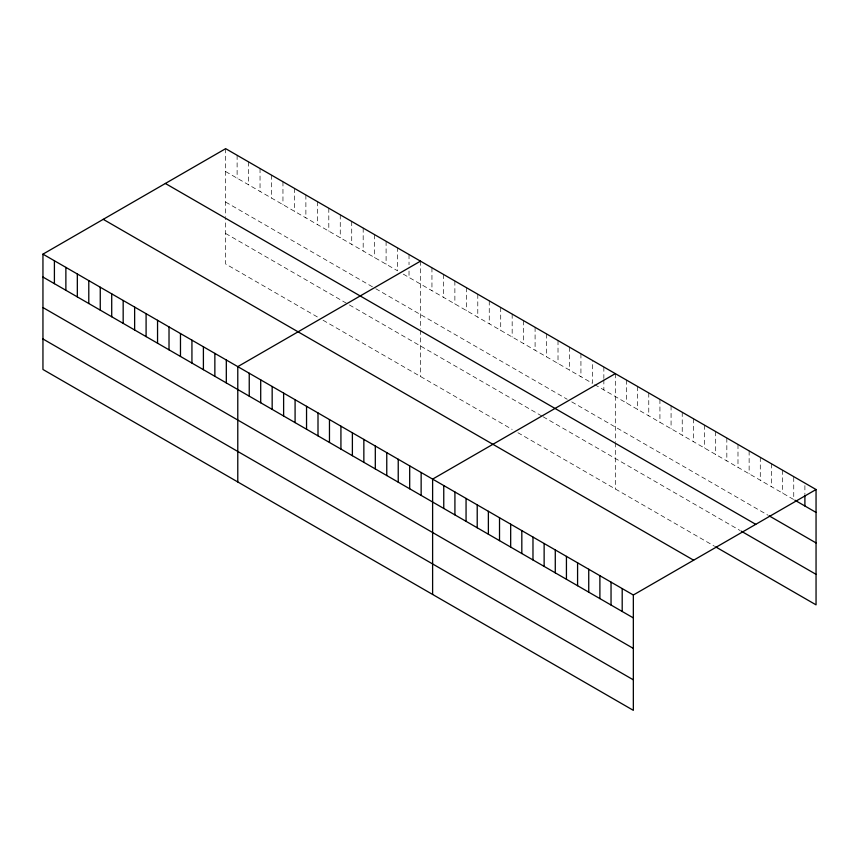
<?xml version="1.0" encoding="UTF-8"?>
<svg xmlns="http://www.w3.org/2000/svg" width="859" height="859" viewBox="0 0 859 859"><rect width="100%" height="100%" fill="white"/><g stroke="black" fill="none" stroke-linecap="round" stroke-linejoin="round"><path stroke-width="0.64" stroke-dasharray="4.29 3.22" d="M225.659 171.564L397.567 270.821L397.567 247.918M403.3 274.128L592.399 383.307L592.399 360.393M594.686 384.628L793.748 499.551L793.748 476.648M225.659 202.069L374.642 288.087M375.791 288.742L567.176 399.242M571.761 401.894L768.096 515.239M225.659 233.487L348.282 304.29M349.43 304.956L541.965 416.11M543.113 416.776L740.222 530.572M317.336 316.928L225.659 263.992L225.659 217.778M323.07 320.235L512.168 429.414M517.902 432.721L714.57 546.26M804.894 485.625L804.894 494.537M782.592 470.206L782.592 493.109M771.446 463.774L771.446 486.677M760.29 457.332L760.29 480.235M749.134 450.889L749.134 473.803M737.988 444.457L737.988 467.36M726.832 438.015L726.832 460.918M715.687 431.572L715.687 454.486M704.53 425.141L704.53 448.044M693.374 418.698L693.374 441.601M682.229 412.266L682.229 435.169M671.072 405.824L671.072 428.727M659.927 399.381L659.927 422.295M648.77 392.95L648.77 415.853M637.625 386.507L637.625 409.41M626.469 380.065L626.469 402.978M615.312 373.633L615.312 441.44M615.312 442.75L615.312 488.964M603.856 367.018L603.856 378.465M603.856 379.742L603.856 389.922M580.931 353.779L580.931 376.682M569.474 347.165L569.474 370.068M558.017 340.551L558.017 363.454M546.549 333.926L546.549 356.839M535.093 327.311L535.093 350.214M523.636 320.697L523.636 343.6M512.168 314.083L512.168 336.986M500.711 307.468L500.711 330.371M489.254 300.843L489.254 323.757M477.787 294.229L477.787 317.132M466.33 287.615L466.33 310.518M454.873 281L454.873 303.903M443.405 274.375L443.405 297.289M431.948 267.761L431.948 290.664M420.491 261.147L420.491 328.954M420.491 330.264L420.491 376.478M409.024 254.532L409.024 264.712M409.024 271.068L409.024 277.436M386.099 241.293L386.099 264.207M374.642 234.679L374.642 257.582M363.185 228.065L363.185 250.968M351.718 221.45L351.718 244.353M340.261 214.825L340.261 237.739M328.804 208.211L328.804 231.114M317.336 201.597L317.336 224.5M305.879 194.982L305.879 217.885M294.422 188.368L294.422 211.271M282.955 181.743L282.955 204.657M271.498 175.129L271.498 198.032M260.041 168.514L260.041 191.417M248.573 161.9L248.573 184.803M237.116 155.275L237.116 178.189M225.659 148.661L225.659 216.468"/><path stroke-width="1.29" d="M42.95 254.146L633.341 595.008L633.341 710.339L42.95 369.477L42.95 254.146L225.659 148.661L816.05 489.523L816.05 604.854L715.687 546.904M420.491 261.147L237.782 366.632L237.782 481.963M615.312 373.633L432.614 479.118L432.614 594.449M633.341 595.008L816.05 489.523M794.865 500.196L816.05 512.426M769.213 515.883L816.05 542.931M165.368 183.472L755.759 524.334M741.328 531.216L816.05 574.349M103.241 219.335L693.632 560.197M42.95 277.049L633.341 617.911M42.95 307.554L633.341 648.416M42.95 338.972L633.341 679.834M804.894 495.815L804.894 505.994M622.195 588.565L622.195 611.479M611.039 582.134L611.039 605.037M599.893 575.691L599.893 598.594M588.737 569.249L588.737 592.162M577.581 562.817L577.581 585.72M566.435 556.374L566.435 579.277M555.279 549.943L555.279 572.846M544.134 543.5L544.134 566.403M532.977 537.058L532.977 559.971M521.821 530.626L521.821 553.529M510.675 524.183L510.675 547.086M499.519 517.741L499.519 540.655M488.374 511.309L488.374 534.212M477.217 504.867L477.217 527.77M466.061 498.435L466.061 521.338M454.916 491.992L454.916 514.895M443.759 485.55L443.759 508.464M421.146 472.504L421.146 495.407M409.689 465.879L409.689 488.782M398.232 459.264L398.232 482.167M386.765 452.65L386.765 475.553M375.308 446.036L375.308 468.939M363.851 439.411L363.851 462.325M352.383 432.796L352.383 455.699M340.926 426.182L340.926 449.085M329.469 419.568L329.469 442.471M318.002 412.943L318.002 435.857M306.545 406.328L306.545 429.232M295.088 399.714L295.088 422.617M283.62 393.1L283.62 416.003M272.163 386.486L272.163 409.389M260.707 379.861L260.707 402.774M249.239 373.246L249.239 396.149M226.314 360.018L226.314 382.921M214.857 353.393L214.857 376.306M203.4 346.778L203.4 369.681M191.933 340.164L191.933 363.067M180.476 333.55L180.476 356.453M169.019 326.935L169.019 349.838M157.551 320.31L157.551 343.224M146.094 313.696L146.094 336.599M134.638 307.082L134.638 329.985M123.17 300.467L123.17 323.371M111.713 293.842L111.713 316.756M100.256 287.228L100.256 310.131M88.788 280.614L88.788 303.517M77.331 274L77.331 296.903M65.875 267.385L65.875 290.288M54.407 260.76L54.407 283.674"/></g></svg>
